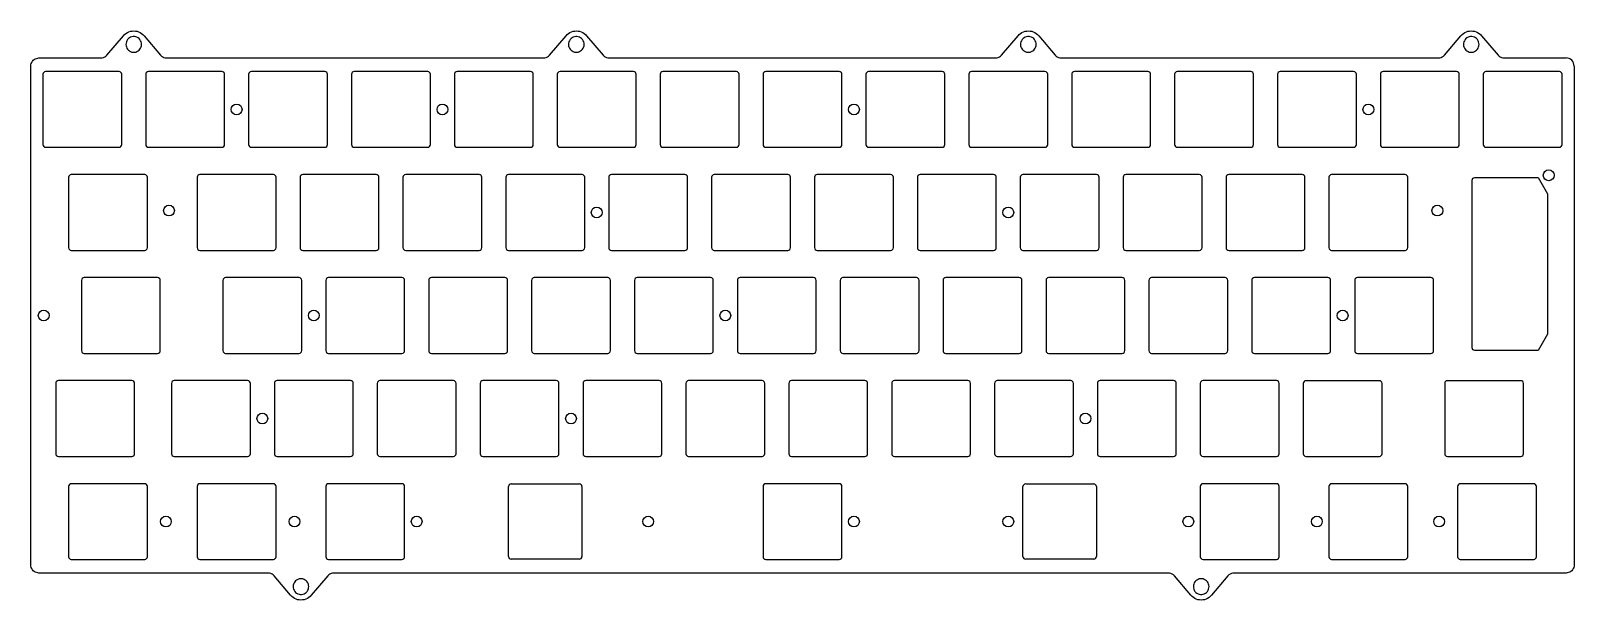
# Model space of a CAD drawing. Header units: millimetres. Extents: x -10 to 276, y -91 to 15.
import ezdxf

# ---------------------------------------------------------------- set-up
doc = ezdxf.new("R2010")
doc.units = ezdxf.units.MM
doc.layers.get('0').update_dxf_attribs({"linetype": 'CONTINUOUS'})
doc.layers.add('BLACK', color=7, linetype='CONTINUOUS')
doc.layers.add('Edge.Cuts', color=53, linetype='CONTINUOUS')

msp = doc.modelspace()

# ---------------------------------------------------------------- linework, layer by layer
for points in [[(240.35, 6.5), (240.35, -6.5, 0.4142123908), (240.85, -7), (254.45, -7, 0.4142135624), (254.95, -6.5), (254.95, 6.5, 0.4142135624), (254.45, 7), (240.85, 7, 0.4142123908)], [(259.4, 6.5), (259.4, -6.5, 0.4142123908), (259.9, -7), (273.5, -7, 0.4142135624), (274, -6.5), (274, 6.5, 0.4142135624), (273.5, 7), (259.9, 7, 0.4142123908)], [(257.34375, -44.075), (257.34375, -13.075, -0.4142135624), (257.84375, -12.575), (269.56175, -12.575), (271.29375, -15.575), (271.29375, -41.575), (269.56175, -44.575), (257.84375, -44.575, -0.4142123908)], [(235.59375, -31.6), (235.59375, -44.6, 0.4142123908), (236.09375, -45.1), (249.69375, -45.1, 0.4142135624), (250.19375, -44.6), (250.19375, -31.6, 0.4142135624), (249.69375, -31.1), (236.09375, -31.1, 0.4142123908)], [(-4.91875, -50.65), (-4.91875, -63.65, 0.4142123908), (-4.41875, -64.15), (9.18125, -64.15, 0.4142135624), (9.68125, -63.65), (9.68125, -50.65, 0.4142135624), (9.18125, -50.15), (-4.41875, -50.15, 0.4142123908)], [(16.5125, -50.65), (16.5125, -63.65, 0.4142123908), (17.0125, -64.15), (30.6125, -64.15, 0.4142135624), (31.1125, -63.65), (31.1125, -50.65, 0.4142135624), (30.6125, -50.15), (17.0125, -50.15, 0.4142123908)]]:
    msp.add_lwpolyline(points, format="xyb", close=True)
for centre in [(238.125, 0), (271.51875, -12.175), (233.3625, -38.1), (33.3375, -57.15)]:
    msp.add_circle(centre, 1)
at = {"layer": 'BLACK', "linetype": 'Continuous'}
for p, q in [((13.94375, -31.1), (0.343751, -31.1)), ((-0.15625, -31.6), (-0.15625, -44.6)), ((14.44375, -44.6), (14.44375, -31.6)), ((0.343751, -45.1), (13.94375, -45.1)), ((226.0625, -50.652003), (226.0625, -63.652051)), ((240.162412, -50.152051), (226.5625, -50.152051)), ((240.6625, -63.651903), (240.6625, -50.644041)), ((252.253712, -50.652003), (252.253712, -63.652003)), ((266.353712, -50.152003), (252.753712, -50.152003)), ((266.853712, -63.652003), (266.853712, -50.652003)), ((226.562512, -64.152051), (240.168657, -64.152051)), ((252.753712, -64.152003), (266.353712, -64.152003))]:
    msp.add_line(p, q, dxfattribs=at)
at = {"layer": 'BLACK'}
for centre, radius, start, end in [((0.343751, -31.600001), 0.500001, 90, 179.99988541), ((13.94375, -31.6), 0.5, 0, 90), ((0.343751, -44.599999), 0.500001, 180.00011459, 270), ((13.94375, -44.6), 0.5, 270, 0), ((226.562412, -50.652003), 0.499912, 89.98991497, 180), ((240.162412, -50.652203), 0.500152, 0.9350487, 90), ((252.753712, -50.652003), 0.5, 90, 180), ((266.353712, -50.652003), 0.5, 0, 90), ((226.562512, -63.652103), 0.499948, 179.99404138, 270), ((240.162312, -63.651903), 0.500188, 270.7268293, 0), ((252.753712, -63.652003), 0.5, 180, 270), ((266.353712, -63.652003), 0.5, 270, 0)]:
    msp.add_arc(centre, radius, start, end, dxfattribs=at)
at = {"layer": 'Edge.Cuts', "linetype": 'Continuous'}
for p, q in [((8.337382, 14.224895), (8.618017, 14.354666)), ((8.618017, 14.354666), (8.912525, 14.448805)), ((8.912525, 14.448805), (9.216401, 14.505871)), ((9.216401, 14.505871), (9.524997, 14.524991)), ((9.524997, 14.524991), (9.833593, 14.505874)), ((9.833593, 14.505874), (10.137469, 14.44881)), ((10.137469, 14.44881), (10.431978, 14.354674)), ((10.431978, 14.354674), (10.712614, 14.224904)), ((90.287375, 14.224918), (90.568012, 14.354695)), ((90.568012, 14.354695), (90.862522, 14.448838)), ((90.862522, 14.448838), (91.166401, 14.505906)), ((91.166401, 14.505906), (91.475, 14.525027)), ((91.475, 14.525027), (91.783599, 14.505907)), ((91.783599, 14.505907), (92.087478, 14.448841)), ((92.087478, 14.448841), (92.381989, 14.3547)), ((92.381989, 14.3547), (92.662626, 14.224924)), ((173.987374, 14.224917), (174.26801, 14.354694)), ((174.26801, 14.354694), (174.56252, 14.448837)), ((174.56252, 14.448837), (174.866398, 14.505905)), ((174.866398, 14.505905), (175.174997, 14.525027)), ((175.174997, 14.525027), (175.483595, 14.505908)), ((175.483595, 14.505908), (175.787474, 14.448842)), ((175.787474, 14.448842), (176.081984, 14.354702)), ((176.081984, 14.354702), (176.362622, 14.224927)), ((255.987389, 14.224872), (256.268024, 14.354638)), ((256.268024, 14.354638), (256.56253, 14.448773)), ((256.56253, 14.448773), (256.866404, 14.505837)), ((256.866404, 14.505837), (257.174997, 14.524956)), ((257.174997, 14.524956), (257.48359, 14.505839)), ((257.48359, 14.505839), (257.787464, 14.448778)), ((257.787464, 14.448778), (258.081971, 14.354646)), ((258.081971, 14.354646), (258.362607, 14.224882)), ((4.567996, 10.05351), (7.620182, 13.644165)), ((7.620182, 13.644165), (7.834619, 13.866906)), ((7.834619, 13.866906), (8.074911, 14.061475)), ((8.074911, 14.061475), (8.337382, 14.224895)), ((8.094776, 12.263662), (8.075, 12.025)), ((8.075, 12.025), (8.094776, 11.786338)), ((8.153565, 12.495814), (8.094776, 12.263662)), ((8.094776, 11.786338), (8.153565, 11.554186)), ((8.249763, 12.715124), (8.153565, 12.495814)), ((8.153565, 11.554186), (8.249763, 11.334876)), ((8.380746, 12.915608), (8.249763, 12.715124)), ((8.542942, 13.0918), (8.380746, 12.915608)), ((8.731925, 13.238891), (8.542942, 13.0918)), ((8.942542, 13.352871), (8.731925, 13.238891)), ((9.169046, 13.43063), (8.942542, 13.352871)), ((9.40526, 13.470048), (9.169046, 13.43063)), ((9.64474, 13.470048), (9.40526, 13.470048)), ((9.880954, 13.43063), (9.64474, 13.470048)), ((10.107458, 13.352871), (9.880954, 13.43063)), ((10.318075, 13.238891), (10.107458, 13.352871)), ((10.507058, 13.0918), (10.318075, 13.238891)), ((10.669254, 12.915608), (10.507058, 13.0918)), ((10.800237, 12.715124), (10.669254, 12.915608)), ((10.712614, 14.224904), (10.975086, 14.061487)), ((10.896435, 12.495814), (10.800237, 12.715124)), ((10.800237, 11.334876), (10.896435, 11.554186)), ((10.955224, 12.263662), (10.896435, 12.495814)), ((10.896435, 11.554186), (10.955224, 11.786338)), ((10.975, 12.025), (10.955224, 12.263662)), ((10.955224, 11.786338), (10.975, 12.025)), ((10.975086, 14.061487), (11.21538, 13.86692)), ((11.21538, 13.86692), (11.429806, 13.64417)), ((11.429806, 13.64417), (14.482003, 10.053504)), ((86.517996, 10.05351), (89.570182, 13.644165)), ((89.570182, 13.644165), (89.784615, 13.866915)), ((89.784615, 13.866915), (90.024905, 14.061491)), ((90.024905, 14.061491), (90.287375, 14.224918)), ((90.044778, 12.263662), (90.025002, 12.025)), ((90.025002, 12.025), (90.044778, 11.786338)), ((90.103567, 12.495814), (90.044778, 12.263662)), ((90.044778, 11.786338), (90.103567, 11.554186)), ((90.199765, 12.715124), (90.103567, 12.495814)), ((90.103567, 11.554186), (90.199765, 11.334876)), ((90.330748, 12.915608), (90.199765, 12.715124)), ((90.492944, 13.0918), (90.330748, 12.915608)), ((90.681927, 13.238891), (90.492944, 13.0918)), ((90.892544, 13.352871), (90.681927, 13.238891)), ((91.119048, 13.43063), (90.892544, 13.352871)), ((91.355262, 13.470048), (91.119048, 13.43063)), ((91.594742, 13.470048), (91.355262, 13.470048)), ((91.830956, 13.43063), (91.594742, 13.470048)), ((92.05746, 13.352871), (91.830956, 13.43063)), ((92.268077, 13.238891), (92.05746, 13.352871)), ((92.45706, 13.0918), (92.268077, 13.238891)), ((92.619256, 12.915608), (92.45706, 13.0918)), ((92.750239, 12.715124), (92.619256, 12.915608)), ((92.662626, 14.224924), (92.925098, 14.061499)), ((92.846437, 12.495814), (92.750239, 12.715124)), ((92.750239, 11.334876), (92.846437, 11.554186)), ((92.905226, 12.263662), (92.846437, 12.495814)), ((92.846437, 11.554186), (92.905226, 11.786338)), ((92.925002, 12.025), (92.905226, 12.263662)), ((92.905226, 11.786338), (92.925002, 12.025)), ((92.925098, 14.061499), (93.165388, 13.866924)), ((93.165388, 13.866924), (93.379822, 13.644175)), ((93.379822, 13.644175), (96.432005, 10.053504)), ((170.217996, 10.05351), (173.270182, 13.644165)), ((173.270182, 13.644165), (173.484615, 13.866914)), ((173.484615, 13.866914), (173.724904, 14.06149)), ((173.724904, 14.06149), (173.987374, 14.224917)), ((173.744776, 12.263662), (173.725, 12.025)), ((173.725, 12.025), (173.744776, 11.786338)), ((173.803565, 12.495814), (173.744776, 12.263662)), ((173.744776, 11.786338), (173.803565, 11.554186)), ((173.899763, 12.715124), (173.803565, 12.495814)), ((173.803565, 11.554186), (173.899763, 11.334876)), ((174.030746, 12.915608), (173.899763, 12.715124)), ((174.192942, 13.0918), (174.030746, 12.915608)), ((174.381925, 13.238891), (174.192942, 13.0918)), ((174.592542, 13.352871), (174.381925, 13.238891)), ((174.819046, 13.43063), (174.592542, 13.352871)), ((175.05526, 13.470048), (174.819046, 13.43063)), ((175.29474, 13.470048), (175.05526, 13.470048)), ((175.530954, 13.43063), (175.29474, 13.470048)), ((175.757458, 13.352871), (175.530954, 13.43063)), ((175.968075, 13.238891), (175.757458, 13.352871)), ((176.157058, 13.0918), (175.968075, 13.238891)), ((176.319254, 12.915608), (176.157058, 13.0918)), ((176.450237, 12.715124), (176.319254, 12.915608)), ((176.362622, 14.224927), (176.625093, 14.061502)), ((176.546435, 12.495814), (176.450237, 12.715124)), ((176.450237, 11.334876), (176.546435, 11.554186)), ((176.605224, 12.263662), (176.546435, 12.495814)), ((176.546435, 11.554186), (176.605224, 11.786338)), ((176.625, 12.025), (176.605224, 12.263662)), ((176.605224, 11.786338), (176.625, 12.025)), ((176.625093, 14.061502), (176.865384, 13.866928)), ((176.865384, 13.866928), (177.079806, 13.64417)), ((177.079806, 13.64417), (180.132003, 10.053504)), ((252.217996, 10.05351), (255.270182, 13.644165)), ((255.270182, 13.644165), (255.484624, 13.866898)), ((255.484624, 13.866898), (255.724918, 14.061459)), ((255.724918, 14.061459), (255.987389, 14.224872)), ((255.744776, 12.263662), (255.725, 12.025)), ((255.725, 12.025), (255.744776, 11.786338)), ((255.803565, 12.495814), (255.744776, 12.263662)), ((255.744776, 11.786338), (255.803565, 11.554186)), ((255.899763, 12.715124), (255.803565, 12.495814)), ((255.803565, 11.554186), (255.899763, 11.334876)), ((256.030746, 12.915608), (255.899763, 12.715124)), ((256.192942, 13.0918), (256.030746, 12.915608)), ((256.381925, 13.238891), (256.192942, 13.0918)), ((256.592542, 13.352871), (256.381925, 13.238891)), ((256.819046, 13.43063), (256.592542, 13.352871)), ((257.05526, 13.470048), (256.819046, 13.43063)), ((257.29474, 13.470048), (257.05526, 13.470048)), ((257.530954, 13.43063), (257.29474, 13.470048)), ((257.757458, 13.352871), (257.530954, 13.43063)), ((257.968075, 13.238891), (257.757458, 13.352871)), ((258.157058, 13.0918), (257.968075, 13.238891)), ((258.319254, 12.915608), (258.157058, 13.0918)), ((258.450237, 12.715124), (258.319254, 12.915608)), ((258.362607, 14.224882), (258.625079, 14.061471)), ((258.546435, 12.495814), (258.450237, 12.715124)), ((258.450237, 11.334876), (258.546435, 11.554186)), ((258.605224, 12.263662), (258.546435, 12.495814)), ((258.546435, 11.554186), (258.605224, 11.786338)), ((258.625, 12.025), (258.605224, 12.263662)), ((258.605224, 11.786338), (258.625, 12.025)), ((258.625079, 14.061471), (258.865375, 13.866912)), ((258.865375, 13.866912), (259.079806, 13.64417)), ((259.079806, 13.64417), (262.132003, 10.053504)), ((-9.451505, 8.488478), (-9.361409, 8.70591)), ((-9.361409, 8.70591), (-9.238418, 8.906577)), ((-9.238418, 8.906577), (-9.085558, 9.085541)), ((-9.085558, 9.085541), (-8.90659, 9.238396)), ((-8.90659, 9.238396), (-8.705919, 9.361381)), ((-8.705919, 9.361381), (-8.488484, 9.451471)), ((-8.488484, 9.451471), (-8.259635, 9.506446)), ((-8.259635, 9.506446), (-8.025004, 9.52496)), ((-8.025004, 9.52496), (3.425108, 9.525)), ((3.425108, 9.525), (3.683699, 9.547457)), ((3.683699, 9.547457), (3.934549, 9.61414)), ((3.934549, 9.61414), (4.170143, 9.72308)), ((4.170143, 9.72308), (4.383423, 9.871014)), ((4.383423, 9.871014), (4.567996, 10.05351)), ((8.249763, 11.334876), (8.380746, 11.134392)), ((8.380746, 11.134392), (8.542942, 10.9582)), ((8.542942, 10.9582), (8.731925, 10.811109)), ((8.731925, 10.811109), (8.942542, 10.697129)), ((8.942542, 10.697129), (9.169046, 10.61937)), ((9.169046, 10.61937), (9.40526, 10.579952)), ((9.40526, 10.579952), (9.64474, 10.579952)), ((9.64474, 10.579952), (9.880954, 10.61937)), ((9.880954, 10.61937), (10.107458, 10.697129)), ((10.107458, 10.697129), (10.318075, 10.811109)), ((10.318075, 10.811109), (10.507058, 10.9582)), ((10.507058, 10.9582), (10.669254, 11.134392)), ((10.669254, 11.134392), (10.800237, 11.334876)), ((14.482003, 10.053504), (14.666657, 9.871103)), ((14.666657, 9.871103), (14.87993, 9.72319)), ((14.87993, 9.72319), (15.1155, 9.614237)), ((15.1155, 9.614237), (15.366319, 9.547504)), ((15.366319, 9.547504), (15.624886, 9.525)), ((15.624886, 9.525), (85.37511, 9.525)), ((85.37511, 9.525), (85.633701, 9.547457)), ((85.633701, 9.547457), (85.88455, 9.614141)), ((85.88455, 9.614141), (86.120144, 9.723081)), ((86.120144, 9.723081), (86.333423, 9.871014)), ((86.333423, 9.871014), (86.517996, 10.05351)), ((90.199765, 11.334876), (90.330748, 11.134392)), ((90.330748, 11.134392), (90.492944, 10.9582)), ((90.492944, 10.9582), (90.681927, 10.811109)), ((90.681927, 10.811109), (90.892544, 10.697129)), ((90.892544, 10.697129), (91.119048, 10.61937)), ((91.119048, 10.61937), (91.355262, 10.579952)), ((91.355262, 10.579952), (91.594742, 10.579952)), ((91.594742, 10.579952), (91.830956, 10.61937)), ((91.830956, 10.61937), (92.05746, 10.697129)), ((92.05746, 10.697129), (92.268077, 10.811109)), ((92.268077, 10.811109), (92.45706, 10.9582)), ((92.45706, 10.9582), (92.619256, 11.134392)), ((92.619256, 11.134392), (92.750239, 11.334876)), ((96.432005, 10.053504), (96.616658, 9.871103)), ((96.616658, 9.871103), (96.829931, 9.72319)), ((96.829931, 9.72319), (97.0655, 9.614237)), ((97.0655, 9.614237), (97.316319, 9.547504)), ((97.316319, 9.547504), (97.574886, 9.525)), ((97.574886, 9.525), (169.075108, 9.525)), ((169.075108, 9.525), (169.333703, 9.547443)), ((169.333703, 9.547443), (169.584558, 9.61412)), ((169.584558, 9.61412), (169.820155, 9.72306)), ((169.820155, 9.72306), (170.033433, 9.870999)), ((170.033433, 9.870999), (170.217996, 10.05351)), ((173.899763, 11.334876), (174.030746, 11.134392)), ((174.030746, 11.134392), (174.192942, 10.9582)), ((174.192942, 10.9582), (174.381925, 10.811109)), ((174.381925, 10.811109), (174.592542, 10.697129)), ((174.592542, 10.697129), (174.819046, 10.61937)), ((174.819046, 10.61937), (175.05526, 10.579952)), ((175.05526, 10.579952), (175.29474, 10.579952)), ((175.29474, 10.579952), (175.530954, 10.61937)), ((175.530954, 10.61937), (175.757458, 10.697129)), ((175.757458, 10.697129), (175.968075, 10.811109)), ((175.968075, 10.811109), (176.157058, 10.9582)), ((176.157058, 10.9582), (176.319254, 11.134392)), ((176.319254, 11.134392), (176.450237, 11.334876)), ((180.132003, 10.053504), (180.31665, 9.871094)), ((180.31665, 9.871094), (180.529921, 9.723175)), ((180.529921, 9.723175), (180.765493, 9.614222)), ((180.765493, 9.614222), (181.016316, 9.547496)), ((181.016316, 9.547496), (181.274886, 9.525)), ((181.274886, 9.525), (251.075108, 9.525)), ((251.075108, 9.525), (251.333703, 9.547443)), ((251.333703, 9.547443), (251.584558, 9.61412)), ((251.584558, 9.61412), (251.820155, 9.72306)), ((251.820155, 9.72306), (252.033433, 9.870999)), ((252.033433, 9.870999), (252.217996, 10.05351)), ((255.899763, 11.334876), (256.030746, 11.134392)), ((256.030746, 11.134392), (256.192942, 10.9582)), ((256.192942, 10.9582), (256.381925, 10.811109)), ((256.381925, 10.811109), (256.592542, 10.697129)), ((256.592542, 10.697129), (256.819046, 10.61937)), ((256.819046, 10.61937), (257.05526, 10.579952)), ((257.05526, 10.579952), (257.29474, 10.579952)), ((257.29474, 10.579952), (257.530954, 10.61937)), ((257.530954, 10.61937), (257.757458, 10.697129)), ((257.757458, 10.697129), (257.968075, 10.811109)), ((257.968075, 10.811109), (258.157058, 10.9582)), ((258.157058, 10.9582), (258.319254, 11.134392)), ((258.319254, 11.134392), (258.450237, 11.334876)), ((262.132003, 10.053504), (262.31665, 9.871094)), ((262.31665, 9.871094), (262.529921, 9.723175)), ((262.529921, 9.723175), (262.765493, 9.614222)), ((262.765493, 9.614222), (263.016316, 9.547496)), ((263.016316, 9.547496), (263.274886, 9.525)), ((263.274886, 9.525), (274.725, 9.525)), ((-9.525004, 8.025), (-9.506488, 8.25963)), ((-9.524364, -84.225), (-9.525004, 8.025)), ((-9.506488, 8.25963), (-9.451505, 8.488478)), ((-7.3, 6.499999), (-7.3, -6.499999)), ((6.8, 7), (-6.799999, 7)), ((7.3, -6.5), (7.3, 6.5)), ((11.75, 6.5), (11.75, -6.5)), ((25.85, 7), (12.25, 7)), ((26.35, -6.5), (26.35, 6.5)), ((30.8, 6.5), (30.8, -6.5)), ((44.9, 7), (31.3, 7)), ((45.4, -6.5), (45.4, 6.5)), ((49.85, 6.5), (49.85, -6.5)), ((63.95, 7), (50.35, 7)), ((64.45, -6.5), (64.45, 6.5)), ((68.9, 6.5), (68.9, -6.5)), ((83, 7), (69.4, 7)), ((83.5, -6.5), (83.5, 6.5)), ((87.95, 6.5), (87.95, -6.5)), ((102.05, 7), (88.45, 7)), ((102.55, -6.5), (102.55, 6.5)), ((107, 6.5), (107, -6.5)), ((121.1, 7), (107.5, 7)), ((121.6, -6.5), (121.6, 6.5)), ((126.05, 6.5), (126.05, -6.5)), ((140.15, 7), (126.55, 7)), ((140.65, -6.5), (140.65, 6.5)), ((145.1, 6.5), (145.1, -6.5)), ((159.2, 7), (145.6, 7)), ((159.7, -6.5), (159.7, 6.5)), ((164.15, 6.5), (164.15, -6.5)), ((178.25, 7), (164.65, 7)), ((178.75, -6.5), (178.75, 6.5)), ((183.2, 6.5), (183.2, -6.5)), ((197.3, 7), (183.7, 7)), ((197.8, -6.5), (197.8, 6.5)), ((202.25, 6.5), (202.25, -6.5)), ((216.35, 7), (202.75, 7)), ((216.85, -6.5), (216.85, 6.5)), ((221.3, 6.5), (221.3, -6.5)), ((235.4, 7), (221.8, 7)), ((235.9, -6.5), (235.9, 6.5)), ((276.225636, 8.025), (276.224996, -84.225)), ((-6.799999, -7), (6.8, -7)), ((12.25, -7), (25.85, -7)), ((31.3, -7), (44.9, -7)), ((50.35, -7), (63.95, -7)), ((69.4, -7), (83, -7)), ((88.45, -7), (102.05, -7)), ((107.5, -7), (121.1, -7)), ((126.55, -7), (140.15, -7)), ((145.6, -7), (159.2, -7)), ((164.65, -7), (178.25, -7)), ((183.7, -7), (197.3, -7)), ((202.75, -7), (216.35, -7)), ((221.8, -7), (235.4, -7)), ((-2.5375, -12.550001), (-2.5375, -25.549999)), ((11.5625, -12.05), (-2.037499, -12.05)), ((12.0625, -25.55), (12.0625, -12.55)), ((21.275, -12.55), (21.275, -25.55)), ((35.375, -12.05), (21.775, -12.05)), ((35.875, -25.55), (35.875, -12.55)), ((40.325, -12.55), (40.325, -25.55)), ((54.425, -12.05), (40.825, -12.05)), ((54.925, -25.55), (54.925, -12.55)), ((59.375, -12.55), (59.375, -25.55)), ((73.475, -12.05), (59.875, -12.05)), ((73.975, -25.55), (73.975, -12.55)), ((78.425, -12.55), (78.425, -25.55)), ((92.525, -12.05), (78.925, -12.05)), ((93.025, -25.55), (93.025, -12.55)), ((97.475, -12.55), (97.475, -25.55)), ((111.575, -12.05), (97.975, -12.05)), ((112.075, -25.55), (112.075, -12.55)), ((116.525, -12.55), (116.525, -25.55)), ((130.625, -12.05), (117.025, -12.05)), ((131.125, -25.55), (131.125, -12.55)), ((135.575, -12.55), (135.575, -25.55)), ((149.675, -12.05), (136.075, -12.05)), ((150.175, -25.55), (150.175, -12.55)), ((154.625, -12.55), (154.625, -25.55)), ((168.725, -12.05), (155.125, -12.05)), ((169.225, -25.55), (169.225, -12.55)), ((173.675, -12.55), (173.675, -25.55)), ((187.775, -12.05), (174.175, -12.05)), ((188.275, -25.55), (188.275, -12.55)), ((192.725, -12.55), (192.725, -25.55)), ((206.825, -12.05), (193.225, -12.05)), ((207.325, -25.55), (207.325, -12.55)), ((211.775, -12.55), (211.775, -25.55)), ((225.875, -12.05), (212.275, -12.05)), ((226.375, -25.55), (226.375, -12.55)), ((230.825, -12.55), (230.825, -25.55)), ((244.925, -12.05), (231.325, -12.05)), ((245.425, -25.55), (245.425, -12.55)), ((-2.037499, -26.05), (11.5625, -26.05)), ((21.775, -26.05), (35.375, -26.05)), ((40.825, -26.05), (54.425, -26.05)), ((59.875, -26.05), (73.475, -26.05)), ((78.925, -26.05), (92.525, -26.05)), ((97.975, -26.05), (111.575, -26.05)), ((117.025, -26.05), (130.625, -26.05)), ((136.075, -26.05), (149.675, -26.05)), ((155.125, -26.05), (168.725, -26.05)), ((174.175, -26.05), (187.775, -26.05)), ((193.225, -26.05), (206.825, -26.05)), ((212.275, -26.05), (225.875, -26.05)), ((231.325, -26.05), (244.925, -26.05)), ((40.1375, -31.1), (26.5375, -31.1)), ((59.1875, -31.1), (45.5875, -31.1)), ((78.2375, -31.1), (64.6375, -31.1)), ((97.2875, -31.1), (83.6875, -31.1)), ((116.3375, -31.1), (102.7375, -31.1)), ((135.3875, -31.1), (121.7875, -31.1)), ((154.4375, -31.1), (140.8375, -31.1)), ((173.4875, -31.1), (159.8875, -31.1)), ((192.5375, -31.1), (178.9375, -31.1)), ((211.5875, -31.1), (197.9875, -31.1)), ((230.6375, -31.1), (217.0375, -31.1)), ((26.0375, -31.6), (26.0375, -44.6)), ((40.6375, -44.6), (40.6375, -31.6)), ((45.0875, -31.6), (45.0875, -44.6)), ((59.6875, -44.6), (59.6875, -31.6)), ((64.1375, -31.6), (64.1375, -44.6)), ((78.7375, -44.6), (78.7375, -31.6)), ((83.1875, -31.6), (83.1875, -44.6)), ((97.7875, -44.6), (97.7875, -31.6)), ((102.2375, -31.6), (102.2375, -44.6)), ((116.8375, -44.6), (116.8375, -31.6)), ((121.2875, -31.6), (121.2875, -44.6)), ((135.8875, -44.6), (135.8875, -31.6)), ((140.3375, -31.6), (140.3375, -44.6)), ((154.9375, -44.6), (154.9375, -31.6)), ((159.3875, -31.6), (159.3875, -44.6)), ((173.9875, -44.6), (173.9875, -31.6)), ((178.4375, -31.6), (178.4375, -44.6)), ((193.0375, -44.6), (193.0375, -31.6)), ((197.4875, -31.6), (197.4875, -44.6)), ((212.0875, -44.6), (212.0875, -31.6)), ((216.5375, -31.6), (216.5375, -44.6)), ((231.1375, -44.6), (231.1375, -31.6)), ((26.5375, -45.1), (40.1375, -45.1)), ((45.5875, -45.1), (59.1875, -45.1)), ((64.6375, -45.1), (78.2375, -45.1)), ((83.6875, -45.1), (97.2875, -45.1)), ((102.7375, -45.1), (116.3375, -45.1)), ((121.7875, -45.1), (135.3875, -45.1)), ((140.8375, -45.1), (154.4375, -45.1)), ((159.8875, -45.1), (173.4875, -45.1)), ((178.9375, -45.1), (192.5375, -45.1)), ((197.9875, -45.1), (211.5875, -45.1)), ((217.0375, -45.1), (230.6375, -45.1)), ((35.5625, -50.65), (35.5625, -63.65)), ((49.6625, -50.15), (36.0625, -50.15)), ((50.1625, -63.65), (50.1625, -50.65)), ((54.6125, -50.65), (54.6125, -63.65)), ((68.7125, -50.15), (55.1125, -50.15)), ((69.2125, -63.65), (69.2125, -50.65)), ((73.6625, -50.65), (73.6625, -63.65)), ((87.7625, -50.15), (74.1625, -50.15)), ((88.2625, -63.65), (88.2625, -50.65)), ((92.7125, -50.65), (92.7125, -63.65)), ((106.8125, -50.15), (93.2125, -50.15)), ((107.3125, -63.65), (107.3125, -50.65)), ((111.7625, -50.65), (111.7625, -63.65)), ((125.8625, -50.15), (112.2625, -50.15)), ((126.3625, -63.65), (126.3625, -50.65)), ((130.8125, -50.65), (130.8125, -63.65)), ((144.9125, -50.15), (131.3125, -50.15)), ((145.4125, -63.65), (145.4125, -50.65)), ((149.8625, -50.65), (149.8625, -63.65)), ((163.9625, -50.15), (150.3625, -50.15)), ((164.4625, -63.65), (164.4625, -50.65)), ((168.9125, -50.65), (168.9125, -63.65)), ((183.0125, -50.15), (169.4125, -50.15)), ((183.5125, -63.65), (183.5125, -50.65)), ((187.9625, -50.65), (187.9625, -63.65)), ((202.0625, -50.15), (188.4625, -50.15)), ((202.5625, -63.65), (202.5625, -50.65)), ((207.0125, -50.65), (207.0125, -63.65)), ((221.1125, -50.15), (207.5125, -50.15)), ((221.6125, -63.65), (221.6125, -50.65)), ((36.0625, -64.15), (49.6625, -64.15)), ((55.1125, -64.15), (68.7125, -64.15)), ((74.1625, -64.15), (87.7625, -64.15)), ((93.2125, -64.15), (106.8125, -64.15)), ((112.2625, -64.15), (125.8625, -64.15)), ((131.3125, -64.15), (144.9125, -64.15)), ((150.3625, -64.15), (163.9625, -64.15)), ((169.4125, -64.15), (183.0125, -64.15)), ((188.4625, -64.15), (202.0625, -64.15)), ((207.5125, -64.15), (221.1125, -64.15)), ((-2.5375, -69.700001), (-2.5375, -82.699999)), ((11.5625, -69.2), (-2.037499, -69.2)), ((12.0625, -82.7), (12.0625, -69.7)), ((21.275, -69.7), (21.275, -82.7)), ((35.375, -69.2), (21.775, -69.2)), ((35.875, -82.7), (35.875, -69.7)), ((45.0875, -69.7), (45.0875, -82.7)), ((59.1875, -69.2), (45.5875, -69.2)), ((59.6875, -82.7), (59.6875, -69.7)), ((78.9184, -82.65), (78.9184, -69.75)), ((79.4184, -69.25), (92.0184, -69.25)), ((92.5184, -69.75), (92.5184, -82.65)), ((126.05, -69.7), (126.05, -82.7)), ((140.15, -69.2), (126.55, -69.2)), ((140.65, -82.7), (140.65, -69.7)), ((174.175, -82.65), (174.175, -69.75)), ((174.675, -69.25), (187.275, -69.25)), ((187.775, -69.75), (187.775, -82.65)), ((207.0125, -69.7), (207.0125, -82.7)), ((221.1125, -69.2), (207.5125, -69.2)), ((221.6125, -82.7), (221.6125, -69.7)), ((230.825, -69.7), (230.825, -82.7)), ((244.925, -69.2), (231.325, -69.2)), ((245.425, -82.7), (245.425, -69.7)), ((254.6375, -69.7), (254.6375, -82.7)), ((268.7375, -69.2), (255.1375, -69.2)), ((269.2375, -82.7), (269.2375, -69.7)), ((-9.50593, -84.459605), (-9.524364, -84.225)), ((-9.451047, -84.688442), (-9.50593, -84.459605)), ((-9.361041, -84.905876), (-9.451047, -84.688442)), ((-9.238129, -85.106553), (-9.361041, -84.905876)), ((-9.085336, -85.28553), (-9.238129, -85.106553)), ((-8.906426, -85.438402), (-9.085336, -85.28553)), ((-8.705804, -85.561403), (-8.906426, -85.438402)), ((-8.48841, -85.651504), (-8.705804, -85.561403)), ((-8.259597, -85.706488), (-8.48841, -85.651504)), ((-8.025, -85.725), (-8.259597, -85.706488)), ((34.381356, -85.725), (-8.025, -85.725)), ((-2.037499, -83.2), (11.5625, -83.2)), ((21.775, -83.2), (35.375, -83.2)), ((34.639921, -85.747486), (34.381356, -85.725)), ((45.5875, -83.2), (59.1875, -83.2)), ((46.581142, -85.724995), (46.322561, -85.747475)), ((201.068856, -85.725), (46.581142, -85.724995)), ((92.0184, -83.15), (79.4184, -83.15)), ((126.55, -83.2), (140.15, -83.2)), ((187.275, -83.15), (174.675, -83.15)), ((201.327461, -85.747414), (201.068856, -85.725)), ((207.5125, -83.2), (221.1125, -83.2)), ((213.268642, -85.725), (213.010088, -85.747784)), ((274.724996, -85.72504), (213.268642, -85.725)), ((231.325, -83.2), (244.925, -83.2)), ((255.1375, -83.2), (268.7375, -83.2)), ((274.959669, -85.706619), (274.724996, -85.72504)), ((275.188567, -85.651699), (274.959669, -85.706619)), ((275.406052, -85.561638), (275.188567, -85.651699)), ((275.606766, -85.438655), (275.406052, -85.561638)), ((275.785763, -85.28578), (275.606766, -85.438655)), ((275.938633, -85.106778), (275.785763, -85.28578)), ((276.06161, -84.906061), (275.938633, -85.106778)), ((276.151665, -84.688573), (276.06161, -84.906061)), ((276.206577, -84.459673), (276.151665, -84.688573)), ((276.224996, -84.225), (276.206577, -84.459673)), ((34.890738, -85.814212), (34.639921, -85.747486)), ((35.126289, -85.923192), (34.890738, -85.814212)), ((35.339517, -86.071161), (35.126289, -85.923192)), ((35.524247, -86.253503), (35.339517, -86.071161)), ((38.576436, -89.84416), (35.524247, -86.253503)), ((39.051026, -87.986338), (39.03125, -88.225)), ((39.03125, -88.225), (39.051026, -88.463662)), ((39.109815, -87.754186), (39.051026, -87.986338)), ((39.051026, -88.463662), (39.109815, -88.695814)), ((39.206013, -87.534876), (39.109815, -87.754186)), ((39.336996, -87.334392), (39.206013, -87.534876)), ((39.499192, -87.1582), (39.336996, -87.334392)), ((39.688175, -87.011109), (39.499192, -87.1582)), ((39.898792, -86.897129), (39.688175, -87.011109)), ((40.125296, -86.81937), (39.898792, -86.897129)), ((40.36151, -86.779952), (40.125296, -86.81937)), ((40.60099, -86.779952), (40.36151, -86.779952)), ((40.837204, -86.81937), (40.60099, -86.779952)), ((41.063708, -86.897129), (40.837204, -86.81937)), ((41.274325, -87.011109), (41.063708, -86.897129)), ((41.463308, -87.1582), (41.274325, -87.011109)), ((41.625504, -87.334392), (41.463308, -87.1582)), ((41.756487, -87.534876), (41.625504, -87.334392)), ((41.852685, -87.754186), (41.756487, -87.534876)), ((41.911474, -87.986338), (41.852685, -87.754186)), ((41.852685, -88.695814), (41.911474, -88.463662)), ((41.93125, -88.225), (41.911474, -87.986338)), ((41.911474, -88.463662), (41.93125, -88.225)), ((45.438246, -86.2535), (42.386059, -89.844157)), ((45.62285, -86.071041), (45.438246, -86.2535)), ((45.836136, -85.923126), (45.62285, -86.071041)), ((46.071723, -85.814184), (45.836136, -85.923126)), ((46.322561, -85.747475), (46.071723, -85.814184)), ((201.578327, -85.81408), (201.327461, -85.747414)), ((201.813938, -85.923011), (201.578327, -85.81408)), ((202.027234, -86.070941), (201.813938, -85.923011)), ((202.211747, -86.253503), (202.027234, -86.070941)), ((205.263932, -89.844155), (202.211747, -86.253503)), ((205.738526, -87.986338), (205.71875, -88.225)), ((205.71875, -88.225), (205.738526, -88.463662)), ((205.797315, -87.754186), (205.738526, -87.986338)), ((205.738526, -88.463662), (205.797315, -88.695814)), ((205.893513, -87.534876), (205.797315, -87.754186)), ((206.024496, -87.334392), (205.893513, -87.534876)), ((206.186692, -87.1582), (206.024496, -87.334392)), ((206.375675, -87.011109), (206.186692, -87.1582)), ((206.586292, -86.897129), (206.375675, -87.011109)), ((206.812796, -86.81937), (206.586292, -86.897129)), ((207.04901, -86.779952), (206.812796, -86.81937)), ((207.28849, -86.779952), (207.04901, -86.779952)), ((207.524704, -86.81937), (207.28849, -86.779952)), ((207.751208, -86.897129), (207.524704, -86.81937)), ((207.961825, -87.011109), (207.751208, -86.897129)), ((208.150808, -87.1582), (207.961825, -87.011109)), ((208.313004, -87.334392), (208.150808, -87.1582)), ((208.443987, -87.534876), (208.313004, -87.334392)), ((208.540185, -87.754186), (208.443987, -87.534876)), ((208.598974, -87.986338), (208.540185, -87.754186)), ((208.540185, -88.695814), (208.598974, -88.463662)), ((208.61875, -88.225), (208.598974, -87.986338)), ((208.598974, -88.463662), (208.61875, -88.225)), ((212.125746, -86.2535), (209.073559, -89.844157)), ((212.31038, -86.071119), (212.125746, -86.2535)), ((212.523679, -85.923281), (212.31038, -86.071119)), ((212.759265, -85.814417), (212.523679, -85.923281)), ((213.010088, -85.747784), (212.759265, -85.814417)), ((38.790828, -90.066948), (38.576436, -89.84416)), ((39.031121, -90.261524), (38.790828, -90.066948)), ((39.293596, -90.424949), (39.031121, -90.261524)), ((39.109815, -88.695814), (39.206013, -88.915124)), ((39.206013, -88.915124), (39.336996, -89.115608)), ((39.574237, -90.554724), (39.293596, -90.424949)), ((39.336996, -89.115608), (39.499192, -89.2918)), ((39.499192, -89.2918), (39.688175, -89.438891)), ((39.86875, -90.648864), (39.574237, -90.554724)), ((39.688175, -89.438891), (39.898792, -89.552871)), ((40.172632, -90.705929), (39.86875, -90.648864)), ((39.898792, -89.552871), (40.125296, -89.63063)), ((40.125296, -89.63063), (40.36151, -89.670048)), ((40.481234, -90.725045), (40.172632, -90.705929)), ((40.36151, -89.670048), (40.60099, -89.670048)), ((40.789836, -90.705922), (40.481234, -90.725045)), ((40.60099, -89.670048), (40.837204, -89.63063)), ((41.093717, -90.64885), (40.789836, -90.705922)), ((40.837204, -89.63063), (41.063708, -89.552871)), ((41.063708, -89.552871), (41.274325, -89.438891)), ((41.388228, -90.554704), (41.093717, -90.64885)), ((41.274325, -89.438891), (41.463308, -89.2918)), ((41.668866, -90.424923), (41.388228, -90.554704)), ((41.463308, -89.2918), (41.625504, -89.115608)), ((41.625504, -89.115608), (41.756487, -88.915124)), ((41.931337, -90.261492), (41.668866, -90.424923)), ((41.756487, -88.915124), (41.852685, -88.695814)), ((42.171627, -90.066911), (41.931337, -90.261492)), ((42.386059, -89.844157), (42.171627, -90.066911)), ((205.478328, -90.066936), (205.263932, -89.844155)), ((205.718624, -90.261505), (205.478328, -90.066936)), ((205.981099, -90.424924), (205.718624, -90.261505)), ((205.797315, -88.695814), (205.893513, -88.915124)), ((205.893513, -88.915124), (206.024496, -89.115608)), ((206.261739, -90.554694), (205.981099, -90.424924)), ((206.024496, -89.115608), (206.186692, -89.2918)), ((206.186692, -89.2918), (206.375675, -89.438891)), ((206.556252, -90.648831), (206.261739, -90.554694)), ((206.375675, -89.438891), (206.586292, -89.552871)), ((206.860132, -90.705894), (206.556252, -90.648831)), ((206.586292, -89.552871), (206.812796, -89.63063)), ((206.812796, -89.63063), (207.04901, -89.670048)), ((207.168731, -90.72501), (206.860132, -90.705894)), ((207.04901, -89.670048), (207.28849, -89.670048)), ((207.47733, -90.705888), (207.168731, -90.72501)), ((207.28849, -89.670048), (207.524704, -89.63063)), ((207.781209, -90.648819), (207.47733, -90.705888)), ((207.524704, -89.63063), (207.751208, -89.552871)), ((207.751208, -89.552871), (207.961825, -89.438891)), ((208.07572, -90.554677), (207.781209, -90.648819)), ((207.961825, -89.438891), (208.150808, -89.2918)), ((208.356357, -90.424901), (208.07572, -90.554677)), ((208.150808, -89.2918), (208.313004, -89.115608)), ((208.313004, -89.115608), (208.443987, -88.915124)), ((208.61883, -90.261477), (208.356357, -90.424901)), ((208.443987, -88.915124), (208.540185, -88.695814)), ((208.859122, -90.066903), (208.61883, -90.261477)), ((209.073559, -89.844157), (208.859122, -90.066903))]:
    msp.add_line(p, q, dxfattribs=at)
at = {"layer": 'Edge.Cuts'}
for centre in [(28.575, 0), (66.675, 0), (142.875, 0), (16.04875, -18.7), (95.25, -19.05), (171.45, -19.05), (250.9012, -18.7), (-7.14375, -38.1), (42.8625, -38.1), (119.0625, -38.1), (90.4875, -57.15), (185.7375, -57.15), (15.478125, -76.2), (39.290625, -76.2), (61.9125, -76.2), (104.775, -76.2), (142.875, -76.2), (171.45, -76.2), (204.7875, -76.2), (228.6, -76.2), (251.221875, -76.2)]:
    msp.add_circle(centre, 1, dxfattribs=at)
for centre, radius, start, end in [((274.725636, 8.025), 1.5, 0, 90), ((-6.799999, 6.499999), 0.500001, 90, 180), ((6.8, 6.5), 0.5, 0, 90), ((12.25, 6.5), 0.5, 90, 180), ((25.85, 6.5), 0.5, 0, 90), ((31.3, 6.5), 0.5, 90, 180), ((44.9, 6.5), 0.5, 0, 90), ((50.35, 6.5), 0.5, 90, 180), ((63.95, 6.5), 0.5, 0, 90), ((69.4, 6.5), 0.5, 90, 180), ((83, 6.5), 0.5, 0, 90), ((88.45, 6.5), 0.5, 90, 180), ((102.05, 6.5), 0.5, 0, 90), ((107.5, 6.5), 0.5, 90, 180), ((121.1, 6.5), 0.5, 0, 90), ((126.55, 6.5), 0.5, 90, 180), ((140.15, 6.5), 0.5, 0, 90), ((145.6, 6.5), 0.5, 90, 180), ((159.2, 6.5), 0.5, 0, 90), ((164.65, 6.5), 0.5, 90, 180), ((178.25, 6.5), 0.5, 0, 90), ((183.7, 6.5), 0.5, 90, 180), ((197.3, 6.5), 0.5, 0, 90), ((202.75, 6.5), 0.5, 90, 180), ((216.35, 6.5), 0.5, 0, 90), ((221.8, 6.5), 0.5, 90, 180), ((235.4, 6.5), 0.5, 0, 90), ((-6.799999, -6.499999), 0.500001, 180, 270), ((6.8, -6.5), 0.5, 270, 0), ((12.25, -6.5), 0.5, 180, 270), ((25.85, -6.5), 0.5, 270, 0), ((31.3, -6.5), 0.5, 180, 270), ((44.9, -6.5), 0.5, 270, 0), ((50.35, -6.5), 0.5, 180, 270), ((63.95, -6.5), 0.5, 270, 0), ((69.4, -6.5), 0.5, 180, 270), ((83, -6.5), 0.5, 270, 0), ((88.45, -6.5), 0.5, 180, 270), ((102.05, -6.5), 0.5, 270, 0), ((107.5, -6.5), 0.5, 180, 270), ((121.1, -6.5), 0.5, 270, 0), ((126.55, -6.5), 0.5, 180, 270), ((140.15, -6.5), 0.5, 270, 0), ((145.6, -6.5), 0.5, 180, 270), ((159.2, -6.5), 0.5, 270, 0), ((164.65, -6.5), 0.5, 180, 270), ((178.25, -6.5), 0.5, 270, 0), ((183.7, -6.5), 0.5, 180, 270), ((197.3, -6.5), 0.5, 270, 0), ((202.75, -6.5), 0.5, 180, 270), ((216.35, -6.5), 0.5, 270, 0), ((221.8, -6.5), 0.5, 180, 270), ((235.4, -6.5), 0.5, 270, 0), ((-2.037499, -12.550001), 0.500001, 90, 180), ((11.5625, -12.55), 0.5, 0, 90), ((21.775, -12.55), 0.5, 90, 180), ((35.375, -12.55), 0.5, 0, 90), ((40.825, -12.55), 0.5, 90, 180), ((54.425, -12.55), 0.5, 0, 90), ((59.875, -12.55), 0.5, 90, 180), ((73.475, -12.55), 0.5, 0, 90), ((78.925, -12.55), 0.5, 90, 180), ((92.525, -12.55), 0.5, 0, 90), ((97.975, -12.55), 0.5, 90, 180), ((111.575, -12.55), 0.5, 0, 90), ((117.025, -12.55), 0.5, 90, 180), ((130.625, -12.55), 0.5, 0, 90), ((136.075, -12.55), 0.5, 90, 180), ((149.675, -12.55), 0.5, 0, 90), ((155.125, -12.55), 0.5, 90, 180), ((168.725, -12.55), 0.5, 0, 90), ((174.175, -12.55), 0.5, 90, 180), ((187.775, -12.55), 0.5, 0, 90), ((193.225, -12.55), 0.5, 90, 180), ((206.825, -12.55), 0.5, 0, 90), ((212.275, -12.55), 0.5, 90, 180), ((225.875, -12.55), 0.5, 0, 90), ((231.325, -12.55), 0.5, 90, 180), ((244.925, -12.55), 0.5, 0, 90), ((-2.037499, -25.549999), 0.500001, 180, 270), ((11.5625, -25.55), 0.5, 270, 0), ((21.775, -25.55), 0.5, 180, 270), ((35.375, -25.55), 0.5, 270, 0), ((40.825, -25.55), 0.5, 180, 270), ((54.425, -25.55), 0.5, 270, 0), ((59.875, -25.55), 0.5, 180, 270), ((73.475, -25.55), 0.5, 270, 0), ((78.925, -25.55), 0.5, 180, 270), ((92.525, -25.55), 0.5, 270, 0), ((97.975, -25.55), 0.5, 180, 270), ((111.575, -25.55), 0.5, 270, 0), ((117.025, -25.55), 0.5, 180, 270), ((130.625, -25.55), 0.5, 270, 0), ((136.075, -25.55), 0.5, 180, 270), ((149.675, -25.55), 0.5, 270, 0), ((155.125, -25.55), 0.5, 180, 270), ((168.725, -25.55), 0.5, 270, 0), ((174.175, -25.55), 0.5, 180, 270), ((187.775, -25.55), 0.5, 270, 0), ((193.225, -25.55), 0.5, 180, 270), ((206.825, -25.55), 0.5, 270, 0), ((212.275, -25.55), 0.5, 180, 270), ((225.875, -25.55), 0.5, 270, 0), ((231.325, -25.55), 0.5, 180, 270), ((244.925, -25.55), 0.5, 270, 0), ((26.5375, -31.6), 0.5, 90, 180), ((40.1375, -31.6), 0.5, 0, 90), ((45.5875, -31.6), 0.5, 90, 180), ((59.1875, -31.6), 0.5, 0, 90), ((64.6375, -31.6), 0.5, 90, 180), ((78.2375, -31.6), 0.5, 0, 90), ((83.6875, -31.6), 0.5, 90, 180), ((97.2875, -31.6), 0.5, 0, 90), ((102.7375, -31.6), 0.5, 90, 180), ((116.3375, -31.6), 0.5, 0, 90), ((121.7875, -31.6), 0.5, 90, 180), ((135.3875, -31.6), 0.5, 0, 90), ((140.8375, -31.6), 0.5, 90, 180), ((154.4375, -31.6), 0.5, 0, 90), ((159.8875, -31.6), 0.5, 90, 180), ((173.4875, -31.6), 0.5, 0, 90), ((178.9375, -31.6), 0.5, 90, 180), ((192.5375, -31.6), 0.5, 0, 90), ((197.9875, -31.6), 0.5, 90, 180), ((211.5875, -31.6), 0.5, 0, 90), ((217.0375, -31.6), 0.5, 90, 180), ((230.6375, -31.6), 0.5, 0, 90), ((26.5375, -44.6), 0.5, 180, 270), ((40.1375, -44.6), 0.5, 270, 0), ((45.5875, -44.6), 0.5, 180, 270), ((59.1875, -44.6), 0.5, 270, 0), ((64.6375, -44.6), 0.5, 180, 270), ((78.2375, -44.6), 0.5, 270, 0), ((83.6875, -44.6), 0.5, 180, 270), ((97.2875, -44.6), 0.5, 270, 0), ((102.7375, -44.6), 0.5, 180, 270), ((116.3375, -44.6), 0.5, 270, 0), ((121.7875, -44.6), 0.5, 180, 270), ((135.3875, -44.6), 0.5, 270, 0), ((140.8375, -44.6), 0.5, 180, 270), ((154.4375, -44.6), 0.5, 270, 0), ((159.8875, -44.6), 0.5, 180, 270), ((173.4875, -44.6), 0.5, 270, 0), ((178.9375, -44.6), 0.5, 180, 270), ((192.5375, -44.6), 0.5, 270, 0), ((197.9875, -44.6), 0.5, 180, 270), ((211.5875, -44.6), 0.5, 270, 0), ((217.0375, -44.6), 0.5, 180, 270), ((230.6375, -44.6), 0.5, 270, 0), ((36.0625, -50.65), 0.5, 90, 180), ((49.6625, -50.65), 0.5, 0, 90), ((55.1125, -50.65), 0.5, 90, 180), ((68.7125, -50.65), 0.5, 0, 90), ((74.1625, -50.65), 0.5, 90, 180), ((87.7625, -50.65), 0.5, 0, 90), ((93.2125, -50.65), 0.5, 90, 180), ((106.8125, -50.65), 0.5, 0, 90), ((112.2625, -50.65), 0.5, 90, 180), ((125.8625, -50.65), 0.5, 0, 90), ((131.3125, -50.65), 0.5, 90, 180), ((144.9125, -50.65), 0.5, 0, 90), ((150.3625, -50.65), 0.5, 90, 180), ((163.9625, -50.65), 0.5, 0, 90), ((169.4125, -50.65), 0.5, 90, 180), ((183.0125, -50.65), 0.5, 0, 90), ((188.4625, -50.65), 0.5, 90, 180), ((202.0625, -50.65), 0.5, 0, 90), ((207.5125, -50.65), 0.5, 90, 180), ((221.1125, -50.65), 0.5, 0, 90), ((36.0625, -63.65), 0.5, 180, 270), ((49.6625, -63.65), 0.5, 270, 0), ((55.1125, -63.65), 0.5, 180, 270), ((68.7125, -63.65), 0.5, 270, 0), ((74.1625, -63.65), 0.5, 180, 270), ((87.7625, -63.65), 0.5, 270, 0), ((93.2125, -63.65), 0.5, 180, 270), ((106.8125, -63.65), 0.5, 270, 0), ((112.2625, -63.65), 0.5, 180, 270), ((125.8625, -63.65), 0.5, 270, 0), ((131.3125, -63.65), 0.5, 180, 270), ((144.9125, -63.65), 0.5, 270, 0), ((150.3625, -63.65), 0.5, 180, 270), ((163.9625, -63.65), 0.5, 270, 0), ((169.4125, -63.65), 0.5, 180, 270), ((183.0125, -63.65), 0.5, 270, 0), ((188.4625, -63.65), 0.5, 180, 270), ((202.0625, -63.65), 0.5, 270, 0), ((207.5125, -63.65), 0.5, 180, 270), ((221.1125, -63.65), 0.5, 270, 0), ((-2.037478, -69.700041), 0.500022, 90.00240623, 179.99541654), ((11.562522, -69.700041), 0.500041, 0.00469846, 90.00252081), ((21.775022, -69.700041), 0.500022, 90.00252081, 179.99530195), ((35.375022, -69.700041), 0.500041, 0.00469846, 90.00252081), ((45.587522, -69.700041), 0.500022, 90.00252081, 179.99530195), ((59.187522, -69.700041), 0.500041, 0.00469846, 90.00252081), ((79.418401, -69.750001), 0.500001, 90.00011459, 179.99988541), ((92.018399, -69.750001), 0.500001, 0.00011459, 89.99988541), ((126.550022, -69.700041), 0.500022, 90.00252081, 179.99530195), ((140.150022, -69.700041), 0.500041, 0.00469846, 90.00252081), ((174.675, -69.75), 0.5, 90, 180), ((187.275, -69.75), 0.5, 0, 90), ((207.512522, -69.700041), 0.500022, 90.00252081, 179.99530195), ((221.112522, -69.700041), 0.500041, 0.00469846, 90.00252081), ((231.325022, -69.700041), 0.500022, 90.00252081, 179.99530195), ((244.925022, -69.700041), 0.500041, 0.00469846, 90.00252081), ((255.137522, -69.700041), 0.500022, 90.00252081, 179.99530195), ((268.737522, -69.700041), 0.500041, 0.00469846, 90.00252081), ((-2.037478, -82.700041), 0.499959, 179.99518737, 269.99759338), ((11.562522, -82.700041), 0.499978, 269.99747878, 0.00469846), ((21.775022, -82.700041), 0.499959, 179.99530195, 269.99747878), ((35.375022, -82.700041), 0.499978, 269.99747878, 0.00469846), ((45.587522, -82.700041), 0.499959, 179.99530195, 269.99747878), ((59.187522, -82.700041), 0.499978, 269.99747878, 0.00469846), ((79.418401, -82.649999), 0.500001, 180.00011459, 269.99988541), ((92.018399, -82.649999), 0.500001, 270.00011459, 359.99988541), ((126.550022, -82.700041), 0.499959, 179.99530195, 269.99747878), ((140.150022, -82.700041), 0.499978, 269.99747878, 0.00469846), ((174.675, -82.65), 0.5, 180, 270), ((187.275, -82.65), 0.5, 270, 0), ((207.512522, -82.700041), 0.499959, 179.99530195, 269.99747878), ((221.112522, -82.700041), 0.499978, 269.99747878, 0.00469846), ((231.325022, -82.700041), 0.499959, 179.99530195, 269.99747878), ((244.925022, -82.700041), 0.499978, 269.99747878, 0.00469846), ((255.137522, -82.700041), 0.499959, 179.99530195, 269.99747878), ((268.737522, -82.700041), 0.499978, 269.99747878, 0.00469846)]:
    msp.add_arc(centre, radius, start, end, dxfattribs=at)

doc.saveas('drawing.dxf')
